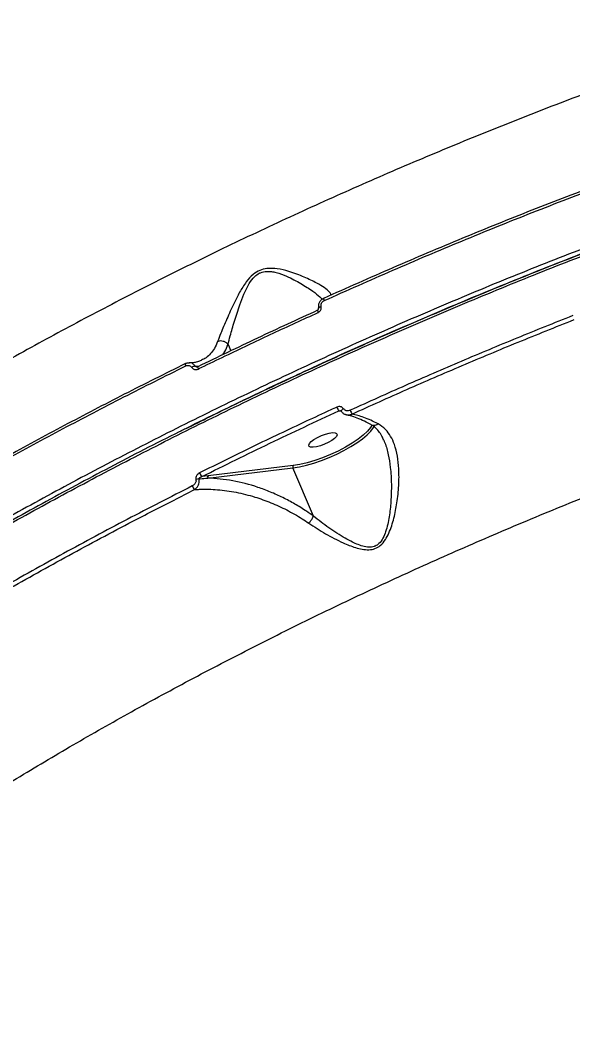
# Model space of a CAD drawing. Header units: millimetres. Extents: x -6028 to 5958, y -6064 to 4137.
# Drawn here: x 11.2 to 173.7, y -989.3 to -688.2 of the extents above; entities that cross this region are included whole.
import ezdxf

# ---------------------------------------------------------------- set-up
doc = ezdxf.new("R2010")
doc.units = ezdxf.units.MM
for name, color, linetype in [('DIKOM_ОБЪЕКТ', 7, 'Continuous'), ('DIKOM_РАЗМЕР_ЗОНА', 7, 'Continuous'), ('DIKOM_РАЗМЕР_ОБЪЕКТА', 7, 'Continuous')]:
    doc.layers.add(name, color=color, linetype=linetype)
doc.styles.add('style1', font='arial.ttf', dxfattribs={"width": 0.8})
doc.dimstyles.new('1-50', dxfattribs={"dimtxt": 300, "dimasz": 200, "dimexe": 100, "dimexo": 0, "dimgap": 100, "dimtad": 1, "dimtxsty": 'style1', "dimcen": 200, "dimclrd": 7, "dimclre": 7, "dimclrt": 7, "dimadec": 1, "dimazin": 2, "dimtfac": 1, "dimtmove": 0, "dimatfit": 2, "dimfxl": 0, "dimlwd": 25, "dimlwe": 18, "dimarcsym": 0})

# ---------------------------------------------------------------- blocks, each defined once
blk = doc.blocks.new('*D9')
at = {"layer": 'Defpoints', "color": 0, "transparency": 16777216}
for p in [(-6027.56, 1459.58), (4556.58, 1382.7), (4556.58, -5964.37)]:
    blk.add_point(p, dxfattribs=at)
at = {"layer": 'DIKOM_РАЗМЕР_ЗОНА', "color": 7, "lineweight": 18, "transparency": 16777216}
for p, q in [((-6027.56, 1459.58), (-6027.56, -6064.37)), ((4556.58, 1382.7), (4556.58, -6064.37))]:
    blk.add_line(p, q, dxfattribs=at)
at = {"layer": 'DIKOM_РАЗМЕР_ЗОНА', "color": 7, "lineweight": 25, "transparency": 16777216}
blk.add_line((-5827.56, -5964.37), (4356.58, -5964.37), dxfattribs=at)
at = {"layer": 'DIKOM_РАЗМЕР_ЗОНА', "color": 7, "transparency": 16777216}
for points in [[(-5827.56, -5931.03), (-5827.56, -5997.7), (-6027.56, -5964.37)], [(4356.58, -5931.03), (4356.58, -5997.7), (4556.58, -5964.37)]]:
    blk.add_solid(points, dxfattribs=at)
at = {"layer": 'DIKOM_РАЗМЕР_ЗОНА', "color": 7, "transparency": 16777216, "insert": (157.08, -5711.2), "char_height": 300, "attachment_point": 5, "style": 'style1'}
blk.add_mtext('10600', dxfattribs=at)
blk = doc.blocks.new('*D12')
at = {"layer": 'Defpoints', "color": 0, "transparency": 16777216}
for p in [(3056.58, 1987.9), (-4027.97, 676.5), (3056.58, -3714.77)]:
    blk.add_point(p, dxfattribs=at)
at = {"layer": 'DIKOM_РАЗМЕР_ОБЪЕКТА', "color": 7, "lineweight": 18, "transparency": 16777216}
for p, q in [((3056.58, 1987.9), (3056.58, -3814.77)), ((-4027.97, 676.5), (-4027.97, -3814.77))]:
    blk.add_line(p, q, dxfattribs=at)
at = {"layer": 'DIKOM_РАЗМЕР_ОБЪЕКТА', "color": 7, "lineweight": 25, "transparency": 16777216}
blk.add_line((-3827.97, -3714.77), (2856.58, -3714.77), dxfattribs=at)
at = {"layer": 'DIKOM_РАЗМЕР_ОБЪЕКТА', "color": 7, "transparency": 16777216}
for points in [[(-3827.97, -3681.44), (-3827.97, -3748.11), (-4027.97, -3714.77)], [(2856.58, -3681.44), (2856.58, -3748.11), (3056.58, -3714.77)]]:
    blk.add_solid(points, dxfattribs=at)
at = {"layer": 'DIKOM_РАЗМЕР_ОБЪЕКТА', "color": 7, "transparency": 16777216, "insert": (20, -3461.6), "char_height": 300, "attachment_point": 5, "style": 'style1'}
blk.add_mtext('7100', dxfattribs=at)

msp = doc.modelspace()

# ---------------------------------------------------------------- linework, layer by layer
at = {"layer": 'DIKOM_ОБЪЕКТ', "color": 7, "linetype": 'Continuous', "lineweight": 15}
for p, q in [((72.283, -783.531), (73.102, -785.463)), ((63.543, -790.054), (62.627, -789.95)), ((104.909, -803.104), (105.572, -803.192)), ((66.304, -822.882), (91.392, -819.849)), ((91.481, -819.175), (66.393, -822.208)), ((97.42, -834.078), (91.392, -819.849)), ((66.393, -822.208), (64.593, -822.43)), ((55.642, -829.744), (62.43, -826.256))]:
    msp.add_line(p, q, dxfattribs=at)
at = {"layer": 'DIKOM_ОБЪЕКТ', "color": 7, "linetype": 'Continuous', "lineweight": 15, "flags": 128}
for points in [[(100.394, -770.006), (100.369, -769.985), (100.36, -769.997), (100.364, -770.04), (100.384, -770.114), (100.417, -770.215), (100.463, -770.34), (100.52, -770.485), (100.586, -770.644)], [(98.931, -772.888), (98.929, -772.879), (98.941, -772.815), (98.991, -772.745), (99.079, -772.67), (99.199, -772.595), (99.348, -772.521), (99.52, -772.452), (99.706, -772.391)], [(59.717, -789.195), (59.675, -789.183), (59.663, -789.186)], [(63.395, -790.125), (63.348, -790.102), (63.327, -790.104)], [(106.256, -802.452), (106.06, -802.59), (105.888, -802.734), (105.749, -802.875), (105.653, -803.006), (105.604, -803.119), (105.605, -803.206), (105.614, -803.225)], [(91.392, -819.849), (93.31, -819.539), (95.382, -819.067), (97.563, -818.444), (99.805, -817.684), (102.059, -816.802), (104.277, -815.817), (106.411, -814.753), (108.414, -813.63), (110.243, -812.474), (111.858, -811.31), (113.225, -810.162), (114.312, -809.057), (115.098, -808.017), (115.291, -807.688)], [(114.734, -807.226), (114.246, -808.03), (113.328, -809.121), (112.092, -810.273), (110.57, -811.459), (108.797, -812.649), (106.816, -813.815), (104.675, -814.929), (102.427, -815.963), (100.124, -816.894), (97.824, -817.698), (95.581, -818.356), (93.449, -818.853), (91.481, -819.175)], [(104.249, -809.759), (104.375, -810.126), (104.163, -810.617), (103.63, -811.192), (102.819, -811.804), (101.796, -812.404), (100.644, -812.943), (99.456, -813.378), (98.328, -813.673), (97.352, -813.805), (96.606, -813.762), (96.152, -813.548), (96.026, -813.181), (96.238, -812.69), (96.771, -812.116), (97.582, -811.503), (98.605, -810.903), (99.757, -810.364), (100.945, -809.929), (102.073, -809.634), (103.05, -809.503), (103.795, -809.546), (104.249, -809.759)]]:
    msp.add_lwpolyline(points, dxfattribs=at)
at = {"layer": 'DIKOM_ОБЪЕКТ', "color": 7, "linetype": 'Continuous', "lineweight": 15}
for centre, radius, start, end in [((100.676, -773.16), 2.085, 188.5027, 207.72663), ((60.75, -789.305), 1.093, 173.74978, 211.4199), ((62.776, -791.83), 1.886, 94.52196, 127.31209), ((64.411, -790.218), 1.089, 174.02674, 211.84559), ((109.928, -799.79), 6.014, 201.42177, 213.43175), ((114.806, -800.304), 7.066, 201.82879, 211.83749), ((66.719, -820.34), 2.982, 200.02931, 224.51348), ((91.947, -819.579), 0.617, 139.05945, 205.91789), ((63.884, -826.352), 3.207, 93.18026, 109.43752), ((66.859, -822.613), 0.617, 139.06464, 205.91269), ((64.657, -824.124), 3.082, 200.53585, 223.74942)]:
    msp.add_arc(centre, radius, start, end, dxfattribs=at)
for points, knots in [([(325.05, -665.399), (319.821, -666.562), (309.357, -668.891), (293.208, -672.89), (276.781, -677.246), (259.856, -682.051), (242.463, -687.308), (224.628, -693.022), (206.64, -699.107), (188.024, -705.732), (168.816, -712.922), (149.07, -720.69), (129.181, -728.893), (109.216, -737.523), (89.243, -746.559), (69.728, -755.794), (50.726, -765.189), (32.281, -774.705), (14.071, -784.508), (-3.83, -794.578), (-21.348, -804.884), (-38.085, -815.192), (-54, -825.466), (-69.075, -835.672), (-83.569, -845.985), (-97.405, -856.374), (-110.516, -866.803), (-121.818, -876.37), (-131.49, -885.068), (-139.753, -892.932), (-147.431, -900.71), (-154.492, -908.372), (-160.908, -915.885), (-166.671, -923.251), (-171.833, -930.481), (-174.708, -935.156), (-176.145, -937.493)], [0, 0, 0, 0, 0.0277655, 0.0555639, 0.0833625, 0.1111277, 0.1400314, 0.168973, 0.1979144, 0.2268181, 0.2582449, 0.289696, 0.3211227, 0.3534674, 0.3858387, 0.4181833, 0.4495061, 0.4808531, 0.512176, 0.5444127, 0.5766759, 0.6089126, 0.6401611, 0.6714337, 0.7026822, 0.7348412, 0.7670266, 0.7991858, 0.8241465, 0.8491072, 0.8742671, 0.8994272, 0.9244697, 0.9495121, 0.9747561, 1, 1, 1, 1]), ([(412.524, -691.588), (409.044, -692.05), (399.596, -693.304), (383.589, -695.865), (364.386, -699.422), (344.581, -703.588), (324.283, -708.33), (303.581, -713.631), (282.537, -719.478), (261.18, -725.873), (239.55, -732.793), (217.719, -740.214), (195.787, -748.098), (173.857, -756.412), (151.997, -765.131), (130.246, -774.251), (108.638, -783.747), (87.238, -793.588), (66.146, -803.726), (45.46, -814.114), (25.249, -824.724), (5.557, -835.54), (-13.594, -846.542), (-32.15, -857.692), (-50.025, -868.941), (-67.134, -880.233), (-83.417, -891.536), (-98.83, -902.83), (-113.365, -914.096), (-126.984, -925.301), (-139.626, -936.391), (-151.231, -947.315), (-161.257, -957.536), (-169.863, -967.076), (-177.212, -975.962), (-183.722, -984.661), (-189.367, -993.136), (-194.102, -1001.312), (-197.914, -1009.167), (-200.579, -1015.932), (-201.745, -1020.01), (-202.219, -1021.672)], [0, 0, 0, 0, 0.0156527, 0.0424898, 0.0694115, 0.0963763, 0.1233412, 0.1502627, 0.1770999, 0.2039369, 0.2308585, 0.2578234, 0.2847881, 0.3117097, 0.3385469, 0.3653839, 0.3923055, 0.4192704, 0.4462351, 0.4731567, 0.4999938, 0.5268309, 0.5537525, 0.5807173, 0.6076821, 0.6346037, 0.6614408, 0.6882779, 0.7151996, 0.7421642, 0.769129, 0.7960505, 0.8228876, 0.8459667, 0.8691684, 0.8923975, 0.9156266, 0.9388284, 0.9615883, 0.9843481, 1, 1, 1, 1]), ([(-203.268, -1040.951), (-203.377, -1039.614), (-203.692, -1035.754), (-202.826, -1028.846), (-200.794, -1020.379), (-197.495, -1011.558), (-193.067, -1002.458), (-187.42, -992.921), (-180.524, -982.966), (-172.374, -972.616), (-163.148, -962.1), (-152.904, -951.459), (-141.72, -940.732), (-129.413, -929.747), (-115.978, -918.53), (-101.436, -907.116), (-86.286, -895.889), (-70.637, -884.89), (-54.602, -874.148), (-37.73, -863.357), (-20.044, -852.55), (-1.584, -841.762), (17.506, -831.084), (37.178, -820.552), (57.372, -810.199), (78.161, -799.993), (99.497, -789.979), (121.316, -780.195), (143.139, -770.857), (164.891, -761.988), (186.5, -753.597), (208.317, -745.549), (230.276, -737.883), (252.296, -730.649), (272.617, -724.365), (285.46, -720.694), (291.14, -719.071)], [0, 0, 0, 0, 0.0162167, 0.0468327, 0.077424, 0.1071521, 0.1369027, 0.1666306, 0.1972218, 0.2278382, 0.2584294, 0.2881571, 0.3179077, 0.3476356, 0.3782269, 0.4088432, 0.4394344, 0.4680918, 0.4967698, 0.5254272, 0.5548553, 0.5843057, 0.6137338, 0.6434617, 0.6732125, 0.7029403, 0.7335317, 0.764148, 0.7947394, 0.8244673, 0.854218, 0.8839459, 0.9145373, 0.9451536, 0.975745, 1, 1, 1, 1]), ([(182.195, -736.161), (175.37, -738.767), (161.72, -743.979), (141.218, -752.293), (120.731, -760.932), (107.173, -766.981), (100.394, -770.006)], [0, 0, 0, 0, 0.2485969, 0.4971942, 0.7485968, 1, 1, 1, 1]), ([(100.586, -770.644), (107.304, -767.647), (120.741, -761.652), (141.195, -753.022), (161.819, -744.653), (175.654, -739.371), (182.572, -736.729)], [0, 0, 0, 0, 0.248596, 0.4971935, 0.748597, 1, 1, 1, 1]), ([(59.927, -808.335), (62.231, -807.172), (71.41, -802.539), (87.862, -794.703), (109.188, -784.874), (130.751, -775.397), (152.449, -766.323), (169.156, -759.587), (178.614, -756.021), (180.801, -755.196)], [0, 0, 0, 0, 0.0595881, 0.237415, 0.4152415, 0.5927841, 0.7697696, 0.9467535, 1, 1, 1, 1]), ([(186.707, -752.906), (179.414, -755.704), (164.85, -761.289), (143.072, -770.176), (121.467, -779.455), (106.946, -785.862), (99.726, -789.249), (99.569, -789.323)], [0, 0, 0, 0, 0.249001, 0.4972203, 0.7454386, 0.9944406, 1, 1, 1, 1]), ([(102.594, -769.033), (102.583, -768.936), (102.546, -768.623), (101.992, -767.903), (100.713, -766.829), (98.262, -765.371), (94.799, -763.705), (90.808, -762.168), (87.03, -761.218), (84.08, -761.039), (81.573, -761.649), (79.406, -763.01), (77.398, -765.311), (75.623, -768.23), (73.734, -771.973), (71.87, -776.156), (70.24, -780.01), (69.504, -781.916), (69.204, -782.694)], [0, 0, 0, 0, 0.0186179, 0.0603185, 0.1309499, 0.2037337, 0.2971849, 0.3934198, 0.4562023, 0.5076726, 0.5409034, 0.5764837, 0.6225854, 0.6815795, 0.7421856, 0.8362082, 0.9331122, 1, 1, 1, 1]), ([(72.278, -783.523), (72.279, -783.522), (72.445, -782.779), (73.014, -780.665), (74.137, -776.787), (75.485, -772.559), (76.913, -768.754), (78.261, -765.874), (79.825, -763.71), (81.127, -762.757), (82.305, -762.216), (83.561, -761.975), (85.086, -762.071), (87.114, -762.491), (90.131, -763.655), (93.829, -765.615), (97.015, -767.688), (99.103, -769.252), (99.786, -770.006), (100.013, -770.257)], [0, 0, 0, 0, 0.00007007, 0.07562707, 0.18232224, 0.29197855, 0.35752273, 0.42422136, 0.47246971, 0.50011353, 0.5082835, 0.5418129, 0.56872299, 0.59640815, 0.66553868, 0.77135602, 0.87983123, 0.96008586, 1, 1, 1, 1]), ([(100.394, -770.006), (100.337, -770.033), (100.029, -770.183), (99.526, -770.581), (99.059, -771.294), (98.83, -772.119), (98.915, -772.661), (98.957, -772.932)], [0, 0, 0, 0, 0.0531445, 0.289994, 0.5268257, 0.763367, 1, 1, 1, 1]), ([(99.706, -772.391), (99.682, -772.229), (99.634, -771.905), (99.776, -771.413), (100.061, -770.988), (100.365, -770.75), (100.551, -770.661), (100.586, -770.644)], [0, 0, 0, 0, 0.2364385, 0.4729212, 0.7099027, 0.9468498, 1, 1, 1, 1]), ([(98.655, -773.501), (92.73, -776.217), (80.868, -781.654), (69.223, -787.299), (63.395, -790.125)], [0, 0, 0, 0, 0.4994499, 1, 1, 1, 1]), ([(98.611, -773.464), (98.643, -773.45), (98.723, -773.414), (98.831, -773.309), (98.914, -773.17), (98.948, -773.022), (98.945, -772.931), (98.931, -772.89), (98.931, -772.889)], [0, 0, 0, 0, 0.1302698, 0.335521, 0.5416988, 0.7567733, 0.9960146, 1, 1, 1, 1]), ([(98.83, -774.13), (98.865, -774.113), (99.052, -774.023), (99.354, -773.786), (99.637, -773.363), (99.778, -772.874), (99.73, -772.552), (99.706, -772.391)], [0, 0, 0, 0, 0.0545894, 0.2913621, 0.5278051, 0.7639789, 1, 1, 1, 1]), ([(63.485, -790.792), (64.076, -790.504), (67.029, -789.061), (74.349, -785.522), (85.516, -780.224), (94.39, -776.162), (98.83, -774.13)], [0, 0, 0, 0, 0.0507672, 0.2538462, 0.6266935, 1, 1, 1, 1]), ([(173.749, -775.075), (168.265, -777.266), (157.296, -781.648), (140.877, -788.522), (124.5, -795.593), (113.665, -800.485), (108.247, -802.932)], [0, 0, 0, 0, 0.24910041, 0.49819915, 0.7490997, 1, 1, 1, 1]), ([(108.804, -804.032), (114.17, -801.608), (124.904, -796.761), (141.205, -789.721), (157.626, -782.843), (168.65, -778.438), (174.162, -776.236)], [0, 0, 0, 0, 0.2491014, 0.4982009, 0.7491006, 1, 1, 1, 1]), ([(69.204, -782.694), (68.913, -783.389), (68.351, -784.73), (67.177, -786.289), (65.954, -787.525), (64.93, -787.951), (64.47, -788.142)], [0, 0, 0, 0, 0.2745811, 0.5305765, 0.7889613, 1, 1, 1, 1]), ([(72.278, -783.523), (72.084, -783.33), (71.696, -782.946), (70.903, -782.605), (70.087, -782.494), (69.518, -782.582), (69.247, -782.679), (69.204, -782.694)], [0, 0, 0, 0, 0.24399592, 0.48800377, 0.73198255, 0.95709832, 1, 1, 1, 1]), ([(70.65, -786.64), (70.895, -786.315), (71.559, -785.435), (72.003, -784.267), (72.283, -783.531)], [0, 0, 0, 0, 0.36977298, 1, 1, 1, 1]), ([(72.283, -783.531), (72.283, -783.529), (72.282, -783.527), (72.28, -783.524), (72.279, -783.523), (72.278, -783.523)], [0, 0, 0, 0, 0.50356156, 0.90661575, 1, 1, 1, 1]), ([(59.668, -789.198), (59.716, -789.171), (60.029, -788.992), (60.477, -788.873), (60.844, -788.941), (60.913, -788.954)], [0, 0, 0, 0, 0.1270511, 0.8338234, 1, 1, 1, 1]), ([(60.826, -788.823), (60.989, -788.836), (61.68, -788.89), (62.729, -788.744), (63.768, -788.508), (64.284, -788.227), (64.445, -788.139)], [0, 0, 0, 0, 0.1091328, 0.4638925, 0.8321544, 1, 1, 1, 1]), ([(62.627, -789.95), (62.607, -789.918), (62.447, -789.666), (62.042, -789.27), (61.445, -788.958), (61.045, -788.96), (60.912, -788.961)], [0, 0, 0, 0, 0.0529875, 0.4235181, 0.8078983, 1, 1, 1, 1]), ([(-19.063, -832.249), (-16.204, -830.581), (-7.843, -825.705), (6.37, -817.702), (23.747, -808.279), (41.546, -798.972), (53.726, -792.907), (59.817, -789.875)], [0, 0, 0, 0, 0.1144544, 0.3347656, 0.5550766, 0.7775387, 1, 1, 1, 1]), ([(59.717, -789.195), (53.699, -792.192), (41.664, -798.184), (23.958, -807.438), (6.559, -816.869), (-7.734, -824.916), (-16.13, -829.813), (-18.982, -831.476)], [0, 0, 0, 0, 0.2203111, 0.4406226, 0.6630843, 0.8855465, 1, 1, 1, 1]), ([(59.817, -789.875), (59.981, -789.812), (60.31, -789.687), (60.828, -789.719), (61.279, -789.914), (61.526, -790.16), (61.621, -790.311), (61.633, -790.33)], [0, 0, 0, 0, 0.2478601, 0.4959125, 0.7364588, 0.9670405, 1, 1, 1, 1]), ([(61.633, -790.33), (61.644, -790.347), (61.74, -790.5), (61.991, -790.75), (62.453, -790.95), (62.982, -790.983), (63.318, -790.856), (63.485, -790.792)], [0, 0, 0, 0, 0.0299489, 0.2618066, 0.5039513, 0.7520141, 1, 1, 1, 1]), ([(63.007, -790.157), (62.989, -790.157), (62.905, -790.153), (62.78, -790.098), (62.682, -790.021), (62.642, -789.971), (62.631, -789.955), (62.627, -789.95)], [0, 0, 0, 0, 0.1202687, 0.5609981, 0.871915, 0.9513149, 1, 1, 1, 1]), ([(63.007, -790.161), (63.059, -790.165), (63.157, -790.174), (63.273, -790.124), (63.328, -790.1)], [0, 0, 0, 0, 0.5277208, 1, 1, 1, 1]), ([(78.747, -799.018), (79.737, -798.541), (84.126, -796.423), (91.045, -793.172), (97.003, -790.435), (99.506, -789.285)], [0, 0, 0, 0, 0.144458, 0.6404985, 1, 1, 1, 1]), ([(58.381, -808.997), (59.38, -808.494), (63.722, -806.306), (70.509, -802.973), (76.333, -800.177), (78.747, -799.018)], [0, 0, 0, 0, 0.1489508, 0.6471893, 1, 1, 1, 1]), ([(-145.185, -1082.945), (-145.648, -1080.833), (-146.574, -1076.608), (-146.583, -1069.733), (-145.574, -1062.421), (-143.402, -1054.637), (-140.074, -1046.409), (-135.657, -1037.916), (-130.194, -1029.192), (-123.746, -1020.279), (-116.208, -1011.032), (-107.561, -1001.469), (-97.808, -991.616), (-87.161, -981.689), (-75.676, -971.723), (-63.429, -961.755), (-50.221, -951.624), (-36.059, -941.362), (-20.969, -931.001), (-5.275, -920.763), (10.958, -910.682), (27.652, -900.785), (45.069, -890.919), (63.181, -881.12), (81.938, -871.426), (100.946, -862.04), (120.136, -852.989), (139.436, -844.292), (159.143, -835.815), (179.204, -827.6), (199.559, -819.678), (218.347, -812.756), (235.519, -806.719), (245.859, -803.29), (251.034, -801.574)], [0, 0, 0, 0, 0.0311786, 0.062381, 0.0935595, 0.1256444, 0.1577553, 0.1898401, 0.2210203, 0.2522244, 0.2834047, 0.3154899, 0.347601, 0.3796862, 0.410889, 0.442116, 0.473319, 0.5054257, 0.5375587, 0.5696655, 0.6009197, 0.6321979, 0.6634523, 0.6956101, 0.727794, 0.759952, 0.7912843, 0.8226406, 0.853973, 0.886209, 0.9184711, 0.9507073, 0.9753306, 1, 1, 1, 1]), ([(104.329, -801.987), (103.726, -802.264), (100.711, -803.65), (92.405, -807.511), (79.474, -813.653), (69.106, -818.79), (63.918, -821.361)], [0, 0, 0, 0, 0.0441411, 0.2207142, 0.6100114, 1, 1, 1, 1]), ([(64.593, -822.43), (71.224, -819.148), (84.507, -812.574), (98.101, -806.264), (104.909, -803.104)], [0, 0, 0, 0, 0.49927238, 1, 1, 1, 1]), ([(106.256, -802.452), (106.152, -802.322), (105.937, -802.054), (105.438, -801.841), (104.873, -801.795), (104.51, -801.923), (104.329, -801.987)], [0, 0, 0, 0, 0.2338491, 0.4824884, 0.7413367, 1, 1, 1, 1]), ([(104.909, -803.104), (104.993, -803.084), (105.133, -803.051), (105.281, -803.07), (105.34, -803.078)], [0, 0, 0, 0, 0.6005519, 1, 1, 1, 1]), ([(105.608, -803.229), (105.579, -803.193), (105.526, -803.126), (105.411, -803.068), (105.342, -803.072), (105.341, -803.072)], [0, 0, 0, 0, 0.5285663, 0.9913086, 1, 1, 1, 1]), ([(107.048, -804.228), (106.99, -804.221), (106.658, -804.184), (106.119, -803.852), (105.782, -803.432), (105.616, -803.226)], [0, 0, 0, 0, 0.0974898, 0.5554705, 1, 1, 1, 1]), ([(108.247, -802.932), (108.06, -802.997), (107.686, -803.127), (107.102, -803.079), (106.586, -802.861), (106.363, -802.584), (106.256, -802.452)], [0, 0, 0, 0, 0.2583402, 0.5167353, 0.7678004, 1, 1, 1, 1]), ([(107.167, -804.266), (107.429, -804.303), (107.982, -804.381), (108.52, -804.152), (108.804, -804.032)], [0, 0, 0, 0, 0.47303496, 1, 1, 1, 1]), ([(116.46, -806.916), (115.026, -806.211), (112.368, -804.906), (109.927, -804.307), (108.804, -804.032)], [0, 0, 0, 0, 0.5395165, 1, 1, 1, 1]), ([(96.086, -836.172), (97.688, -837.223), (100.893, -839.324), (105.54, -841.73), (109.193, -843.208), (111.763, -843.874), (113.705, -844.052), (115.579, -843.733), (117.302, -842.71), (118.64, -841.06), (120.025, -838.355), (121.2, -834.699), (122.087, -829.971), (122.62, -825.075), (122.644, -820.441), (122.211, -816.378), (121.407, -813.151), (120.215, -810.545), (118.684, -808.394), (117.232, -807.429), (116.46, -806.916)], [0, 0, 0, 0, 0.0873345, 0.174682, 0.2336198, 0.2639481, 0.2941258, 0.3212118, 0.3485678, 0.3826719, 0.4154308, 0.4851394, 0.5550408, 0.6342223, 0.713328, 0.7769218, 0.8404222, 0.8913048, 0.9421351, 1, 1, 1, 1]), ([(114.53, -807.266), (114.391, -807.182), (113.486, -806.638), (111.885, -805.867), (109.767, -804.997), (108.187, -804.485), (107.368, -804.335), (107.164, -804.298)], [0, 0, 0, 0, 0.0518636, 0.3362315, 0.620754, 0.9056563, 1, 1, 1, 1]), ([(116.46, -806.916), (116.427, -806.941), (116.208, -807.11), (115.751, -807.357), (115.126, -807.447), (114.692, -807.397), (114.541, -807.261), (114.537, -807.257)], [0, 0, 0, 0, 0.0522201, 0.3435413, 0.6672396, 0.9909073, 1, 1, 1, 1]), ([(58.46, -809.025), (58.283, -809.112), (51.153, -812.602), (37.445, -819.726), (17.711, -830.247), (-1.254, -840.843), (-13.278, -847.93), (-19.298, -851.479)], [0, 0, 0, 0, 0.0064404, 0.2599063, 0.5125757, 0.7559316, 1, 1, 1, 1]), ([(118.118, -811.71), (117.938, -811.299), (117.514, -810.334), (116.674, -809.099), (115.679, -808.002), (114.897, -807.505), (114.519, -807.264)], [0, 0, 0, 0, 0.2046797, 0.4801394, 0.7483534, 1, 1, 1, 1]), ([(118.098, -811.719), (118.225, -811.985), (118.836, -813.269), (119.508, -815.972), (120.164, -820.037), (120.428, -824.686), (120.27, -829.571), (119.802, -834.273), (119.003, -837.901), (117.948, -840.572), (116.918, -842.102), (115.894, -842.79), (114.914, -843.163), (113.67, -843.299), (111.927, -842.966), (109.582, -842.091), (106.212, -840.327), (101.925, -837.559), (98.889, -835.273), (97.423, -834.089), (97.421, -834.088)], [0, 0, 0, 0, 0.01972461, 0.09509024, 0.17055745, 0.26500149, 0.35952093, 0.4417551, 0.52375458, 0.56084288, 0.5979198, 0.62220137, 0.62666674, 0.65540809, 0.6892593, 0.7233378, 0.79215642, 0.89602947, 0.99989642, 1, 1, 1, 1]), ([(63.918, -821.361), (63.79, -821.434), (63.495, -821.604), (63.131, -821.975), (62.873, -822.424), (62.749, -822.887), (62.794, -823.181), (62.817, -823.329)], [0, 0, 0, 0, 0.1824835, 0.4237692, 0.6274454, 0.8134163, 1, 1, 1, 1]), ([(62.817, -823.329), (62.839, -823.471), (62.884, -823.755), (62.765, -824.2), (62.518, -824.625), (62.172, -824.975), (61.892, -825.135), (61.77, -825.205)], [0, 0, 0, 0, 0.1889001, 0.3774331, 0.5791807, 0.8164763, 1, 1, 1, 1]), ([(62.43, -826.256), (62.592, -826.141), (62.966, -825.875), (63.411, -825.292), (63.71, -824.586), (63.832, -823.852), (63.748, -823.386), (63.706, -823.151)], [0, 0, 0, 0, 0.1742091, 0.403651, 0.6052207, 0.8000559, 1, 1, 1, 1]), ([(63.706, -823.151), (63.706, -823.12), (63.705, -823.067), (63.749, -822.958), (63.854, -822.822), (64.062, -822.662), (64.316, -822.527), (64.508, -822.46), (64.593, -822.43)], [0, 0, 0, 0, 0.0762445, 0.1322634, 0.2953801, 0.5060833, 0.7824095, 1, 1, 1, 1]), ([(63.706, -823.151), (63.826, -823.138), (64.691, -823.043), (65.558, -822.957), (66.304, -822.882)], [0, 0, 0, 0, 0.13807806, 1, 1, 1, 1]), ([(97.42, -834.078), (96.749, -833.602), (94.954, -832.327), (91.952, -830.477), (88.397, -828.576), (84.77, -826.937), (79.835, -825.098), (73.575, -823.419), (68.746, -823.063), (66.304, -822.882)], [0, 0, 0, 0, 0.0670854, 0.1796418, 0.292215, 0.4079251, 0.5236434, 0.7591245, 1, 1, 1, 1]), ([(61.77, -825.205), (55.36, -828.47), (42.539, -835), (23.758, -845.086), (5.314, -855.354), (-6.566, -862.34), (-12.507, -865.833)], [0, 0, 0, 0, 0.24859746, 0.49719366, 0.74859767, 1, 1, 1, 1]), ([(62.43, -826.256), (62.925, -826.227), (65.132, -826.098), (69.182, -826.215), (74.634, -826.968), (79.895, -828.282), (84.888, -830.053), (89.558, -832.19), (93.297, -834.296), (95.432, -835.732), (96.086, -836.172)], [0, 0, 0, 0, 0.0465643, 0.2078845, 0.3696723, 0.5309361, 0.6671837, 0.8037656, 0.9398792, 1, 1, 1, 1]), ([(-1.392, -860.795), (1.067, -859.355), (9.401, -854.471), (24.245, -846.249), (40.796, -837.318), (51.45, -831.883), (55.642, -829.744)], [0, 0, 0, 0, 0.1356333, 0.4597105, 0.7874449, 1, 1, 1, 1]), ([(96.086, -836.172), (96.117, -836.135), (96.319, -835.893), (96.687, -835.398), (97.135, -834.695), (97.326, -834.29), (97.421, -834.088)], [0, 0, 0, 0, 0.0562654, 0.3685333, 0.6842646, 1, 1, 1, 1]), ([(97.421, -834.088), (97.421, -834.087), (97.422, -834.085), (97.421, -834.081), (97.42, -834.079), (97.42, -834.078)], [0, 0, 0, 0, 0.2936244, 0.7060795, 1, 1, 1, 1]), ([(391.062, -973.065), (387.203, -977.41), (379.481, -986.104), (367.926, -999.697), (356.428, -1013.651), (344.863, -1028.164), (333.261, -1043.218), (321.653, -1058.796), (310.229, -1074.649), (298.698, -1091.199), (287.114, -1108.431), (275.538, -1126.311), (264.214, -1144.489), (253.195, -1162.911), (242.529, -1181.518), (232.464, -1199.879), (223.019, -1217.937), (214.2, -1235.642), (205.853, -1253.304), (198.029, -1270.858), (190.769, -1288.241), (184.239, -1305.054), (178.445, -1321.253), (173.372, -1336.81), (168.935, -1351.992), (165.177, -1366.729), (162.129, -1380.956), (160.009, -1393.48), (158.64, -1404.426), (157.853, -1413.974), (157.534, -1423.056), (157.687, -1431.639), (158.309, -1439.685), (159.41, -1447.19), (160.95, -1454.197), (162.377, -1458.391), (163.09, -1460.488)], [0, 0, 0, 0, 0.0277654, 0.0555637, 0.0833623, 0.1111275, 0.1400315, 0.1689728, 0.1979141, 0.2268179, 0.2582448, 0.2896958, 0.3211225, 0.3534673, 0.3858384, 0.4181831, 0.449506, 0.480853, 0.5121757, 0.5444125, 0.5766756, 0.6089123, 0.6401608, 0.6714335, 0.7026821, 0.734841, 0.7670266, 0.7991855, 0.8241464, 0.849107, 0.8742668, 0.8994267, 0.9244694, 0.9495119, 0.9747558, 1, 1, 1, 1])]:
    msp.add_open_spline(points, degree=3, knots=knots, dxfattribs=at)

# ---------------------------------------------------------------- dimensions: what is measured, and where the dimension line sits
at = {"layer": 'DIKOM_РАЗМЕР_ЗОНА'}
dim = msp.add_linear_dim(base=(4556.575, -5964.368), p1=(-6027.562, 1459.576), p2=(4556.575, 1382.704), text='10600', dimstyle='1-50', dxfattribs=at)
dim.commit()
dim.dimension.update_dxf_attribs({"geometry": '*D9', "text_midpoint": (157.08, -5964.368), "dimtype": 160})
at = {"layer": 'DIKOM_РАЗМЕР_ОБЪЕКТА'}
dim = msp.add_linear_dim(base=(3056.575, -3714.774), p1=(-4027.972, 676.501), p2=(3056.575, 1987.897), text='7100', dimstyle='1-50', dxfattribs=at)
dim.commit()
dim.dimension.update_dxf_attribs({"geometry": '*D12', "text_midpoint": (20, -3714.774), "dimtype": 160})

doc.saveas('drawing.dxf')
